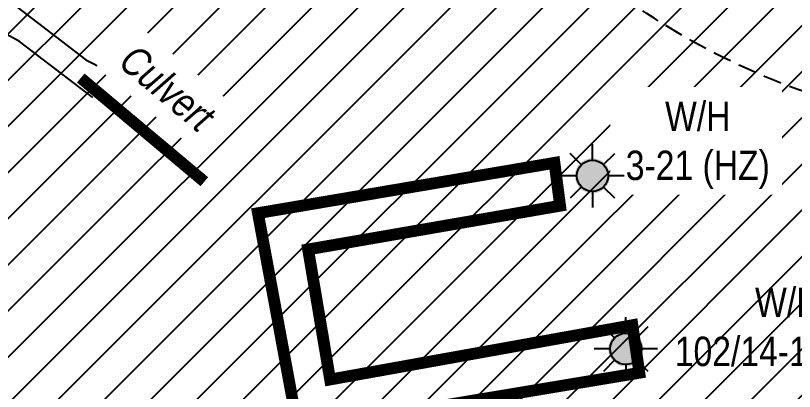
# Model space of a CAD drawing. Extents: x 407440 to 411585, y 6041728 to 6045069.
# Drawn here: x 408178 to 408442.7, y 6044033 to 6044160.8 of the extents above; entities that cross this region are included whole.
import ezdxf

# ---------------------------------------------------------------- set-up
doc = ezdxf.new("R2010")
doc.units = 0
doc.header["$LTSCALE"] = 5
doc.linetypes.add('foc-TIELINE', pattern=[1.875, 1.25, -0.625])
for name, color, linetype, lineweight in [('AS-GENERAL', 48, 'Continuous', 18), ('C-WS-T', 13, 'Continuous', 9), ('T-TEXT', 48, 'Continuous', 18)]:
    doc.layers.add(name, color=color, linetype=linetype, lineweight=lineweight)
for name, color, linetype in [('AS-PIPE-AG', 44, 'Continuous'), ('AS-SYMBOL', 7, 'Continuous'), ('C-WS-S', 13, 'Continuous'), ('P-BUFFER-PURPLE', 187, 'foc-TIELINE'), ('P-PROPOSED-EXISTING-H', 59, 'Continuous'), ('T-SLOPE', 48, 'Continuous')]:
    doc.layers.add(name, color=color, linetype=linetype)
doc.styles.add('80L', font='ARIALN.TTF', dxfattribs={"height": 10})

# ---------------------------------------------------------------- blocks, each defined once
blk = doc.blocks.new('asbuilt')
at = {"layer": 'AS-PIPE-AG', "const_width": 2, "flags": 128}
blk.add_lwpolyline([(-0.15, 15.39), (-13.18, 85.74), (37.24, 94.3), (38.2, 87), (-4.65, 79.57), (-0.91, 57.44), (50.49, 66.68), (51.67, 58.58), (0.74, 50.08)], dxfattribs=at)
blk = doc.blocks.new('GAS')
h = blk.add_hatch(color=255)
h.dxf.hatch_style = 1
edge = h.paths.add_edge_path()
edge.add_arc((0, 0), 0.9, 0, 360)
for p, q in [((0, 0.808), (0, 1.616)), ((-0.571, 0.571), (-1.142, 1.142)), ((0.571, 0.571), (1.142, 1.142)), ((-0.808, 0), (-1.616, 0)), ((1.616, 0), (0.808, 0)), ((-0.571, -0.571), (-1.142, -1.142)), ((1.142, -1.142), (0.571, -0.571)), ((0, -0.808), (0, -1.616))]:
    blk.add_line(p, q)
blk.add_circle((0, 0), 0.8)

msp = doc.modelspace()

# ---------------------------------------------------------------- hatches: boundary and pattern name
at = {"layer": 'P-PROPOSED-EXISTING-H'}
h = msp.add_hatch(dxfattribs=at)
h.set_pattern_fill('ANSI31', color=256, scale=3.498392, style=0)
h.set_pattern_definition([(45, (-2243.128, 2713.837), (-7.854113246, 7.854113246), [])])
edge = h.paths.add_edge_path()
edge.add_line((408709.29, 6043818.222), (408241.305, 6043729.713))
edge.add_line((408241.305, 6043729.713), (407794.436, 6043645.198))
edge.add_line((407794.436, 6043645.198), (407673.83, 6044282.895))
edge.add_line((407673.83, 6044282.895), (408123.669, 6044351.83))
edge.add_line((408123.669, 6044351.83), (408654.575, 6044433.189))
edge.add_line((408654.575, 6044433.189), (409028.997, 6044539.866))
edge.add_line((409028.997, 6044539.866), (409149.726, 6043901.52))
edge.add_line((409149.726, 6043901.52), (408898.792, 6043854.062))
edge.add_arc((408782.127, 6043952.01), 152.33, 241.43508, 319.98432, ccw=False)

# ---------------------------------------------------------------- linework, layer by layer
at = {"layer": 'AS-GENERAL', "const_width": 3.998, "flags": 128}
msp.add_lwpolyline([(408200.16, 6044139.561), (408242.165, 6044104.306)], dxfattribs=at)
at = {"layer": 'P-BUFFER-PURPLE'}
msp.add_circle((408011.91, 6043838.917), 249.885, dxfattribs=at)
at = {"layer": 'T-SLOPE', "flags": 128}
for points in [[(407909.661, 6044308.727), (407919.711, 6044277.857), (407925.193, 6044258.495), (407930.127, 6044250.458), (407938.349, 6044246.623), (407944.745, 6044244.613), (407957.353, 6044239.864), (407965.941, 6044235.845), (407988.599, 6044233.654), (408044.928, 6044211.354), (408145.095, 6044179.363), (408177.071, 6044164.75), (408201.922, 6044145.753), (408208.34, 6044142.44)], [(408204.268, 6044132.941), (408179.333, 6044151.939), (408163.257, 6044160.867), (408146.151, 6044168.409), (408109.697, 6044181.66), (408070.249, 6044194.234), (408003.492, 6044216.076), (407973.673, 6044228.935), (407955.84, 6044233.318), (407945.265, 6044240.367), (407938.136, 6044241.097), (407932.652, 6044236.163), (407934.846, 6044228.488), (408030.979, 6043894.379), (408041.812, 6043868.607)]]:
    msp.add_lwpolyline(points, dxfattribs=at)

# ---------------------------------------------------------------- block references
at = {"layer": 'AS-SYMBOL', "color": 3, "xscale": 1.999080940010826, "yscale": 1.999080940010826, "zscale": 1.999080940010826}
msp.add_blockref('asbuilt', (408286.728, 6043922.208), dxfattribs=at)
at = {"layer": 'C-WS-S', "xscale": 6.663603133369418, "yscale": 6.663603133369418, "zscale": 6.663603133369418}
msp.add_blockref('GAS', (408385.415, 6044047.426), dxfattribs=at)

# ---------------------------------------------------------------- texts
at = {"layer": 'C-WS-T', "insert": (408401.362, 6044068.264), "char_height": 9.9954, "attachment_point": 1, "style": '80L'}
msp.add_mtext_dynamic_manual_height_columns('\\pi27.985;W/H\\P\\pi0.69837;102/14-16 (HZ)', width=77.11228, gutter_width=50, heights=[0], dxfattribs=at)

# ---------------------------------------------------------------- next in the draw order: texts
at = {"layer": 'C-WS-T', "insert": (408385.103, 6044131.537), "char_height": 9.9954, "attachment_point": 1, "style": '80L', "bg_fill": 2}
msp.add_mtext_dynamic_manual_height_columns('\\pi13.65;W/H\\P\\pi0.30656;3-21 (HZ)', width=48.44243, gutter_width=50, heights=[0], dxfattribs=at)
at = {"layer": 'T-TEXT', "insert": (408218.921, 6044151.665), "char_height": 9.9954, "attachment_point": 1, "rotation": 319.9931, "style": '80L', "bg_fill": 2}
msp.add_mtext_dynamic_manual_height_columns('{\\fArial Narrow|b0|i1|c0|p34;Culvert}', width=36.82578, gutter_width=250, heights=[0], dxfattribs=at)

# ---------------------------------------------------------------- next in the draw order: linework, layer by layer
at = {"layer": 'P-BUFFER-PURPLE'}
msp.add_circle((408530.04, 6044370.877, -0.107), 250.434, dxfattribs=at)

# ---------------------------------------------------------------- next in the draw order: block references
at = {"layer": 'C-WS-S', "xscale": 6.663603133369418, "yscale": 6.663603133369418, "zscale": 6.663603133369418}
msp.add_blockref('GAS', (408374.085, 6044106.306), dxfattribs=at)

doc.saveas('drawing.dxf')
